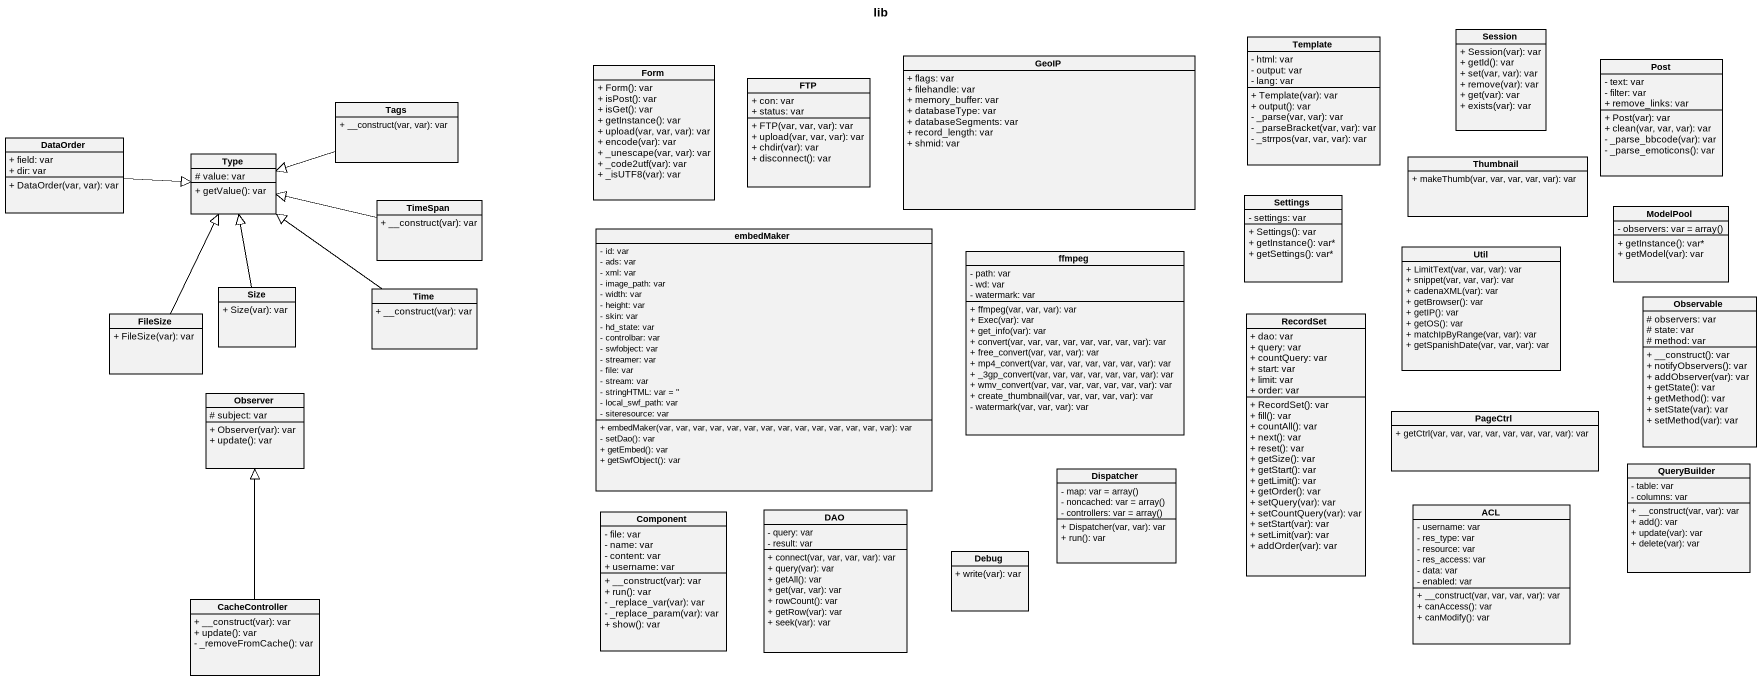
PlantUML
@startuml
title lib
hide circle
hide empty members
skinparam classAttributeIconSize 0
class Template {
  - html: var
  - output: var
  - lang: var
  + Template(var): var
  + output(): var
  - _parse(var, var): var
  - _parseBracket(var, var): var
  - _strrpos(var, var, var): var
}
class Session {
  + Session(var): var
  + getId(): var
  + set(var, var): var
  + remove(var): var
  + get(var): var
  + exists(var): var
}
class Form {
  + Form(): var
  + isPost(): var
  + isGet(): var
  + getInstance(): var
  + upload(var, var, var): var
  + encode(var): var
  + _unescape(var, var): var
  + _code2utf(var): var
  + _isUTF8(var): var
}
class FTP {
  + con: var
  + status: var
  + FTP(var, var, var): var
  + upload(var, var, var): var
  + chdir(var): var
  + disconnect(): var
}
class GeoIP {
  + flags: var
  + filehandle: var
  + memory_buffer: var
  + databaseType: var
  + databaseSegments: var
  + record_length: var
  + shmid: var
}
class Post {
  - text: var
  - filter: var
  + remove_links: var
  + Post(var): var
  + clean(var, var, var): var
  - _parse_bbcode(var): var
  - _parse_emoticons(): var
}
class Tags {
  + __construct(var, var): var
}
class DataOrder {
  + field: var
  + dir: var
  + DataOrder(var, var): var
}
class Type {
  # value: var
  + getValue(): var
}
class Thumbnail {
  + makeThumb(var, var, var, var, var): var
}
class Settings {
  - settings: var
  + Settings(): var
  + getInstance(): var*
  + getSettings(): var*
}
class TimeSpan {
  + __construct(var): var
}
class embedMaker {
  - id: var
  - ads: var
  - xml: var
  - image_path: var
  - width: var
  - height: var
  - skin: var
  - hd_state: var
  - controlbar: var
  - swfobject: var
  - streamer: var
  - file: var
  - stream: var
  - stringHTML: var = ''
  - local_swf_path: var
  - siteresource: var
  + embedMaker(var, var, var, var, var, var, var, var, var, var, var, var, var, var): var
  - setDao(): var
  + getEmbed(): var
  + getSwfObject(): var
}
class ModelPool {
  {field} - observers: var = array()
  + getInstance(): var*
  + getModel(var): var
}
class ffmpeg {
  - path: var
  - wd: var
  - watermark: var
  + ffmpeg(var, var, var): var
  + Exec(var): var
  + get_info(var): var
  + convert(var, var, var, var, var, var, var, var): var
  + free_convert(var, var, var): var
  + mp4_convert(var, var, var, var, var, var, var): var
  + _3gp_convert(var, var, var, var, var, var, var): var
  + wmv_convert(var, var, var, var, var, var, var): var
  + create_thumbnail(var, var, var, var, var): var
  - watermark(var, var, var): var
}
class Util {
  + LimitText(var, var, var): var
  + snippet(var, var, var): var
  + cadenaXML(var): var
  + getBrowser(): var
  + getIP(): var
  + getOS(): var
  + matchIpByRange(var, var): var
  + getSpanishDate(var, var, var): var
}
class FileSize {
  + FileSize(var): var
}
class Size {
  + Size(var): var
}
class Time {
  + __construct(var): var
}
class RecordSet {
  + dao: var
  + query: var
  + countQuery: var
  + start: var
  + limit: var
  + order: var
  + RecordSet(): var
  + fill(): var
  + countAll(): var
  + next(): var
  + reset(): var
  + getSize(): var
  + getStart(): var
  + getLimit(): var
  + getOrder(): var
  + setQuery(var): var
  + setCountQuery(var): var
  + setStart(var): var
  + setLimit(var): var
  + addOrder(var): var
}
class Observable {
  # observers: var
  # state: var
  # method: var
  + __construct(): var
  + notifyObservers(): var
  + addObserver(var): var
  + getState(): var
  + getMethod(): var
  + setState(var): var
  + setMethod(var): var
}
class Observer {
  # subject: var
  + Observer(var): var
  + update(): var
}
class PageCtrl {
  + getCtrl(var, var, var, var, var, var, var, var): var
}
class Dispatcher {
  {field} - map: var = array()
  {field} - noncached: var = array()
  {field} - controllers: var = array()
  + Dispatcher(var, var): var
  + run(): var
}
class QueryBuilder {
  - table: var
  - columns: var
  + __construct(var, var): var
  + add(): var
  + update(var): var
  + delete(var): var
}
class ACL {
  - username: var
  - res_type: var
  - resource: var
  - res_access: var
  - data: var
  - enabled: var
  + __construct(var, var, var, var): var
  + canAccess(): var
  + canModify(): var
}
class "Component" as Component_ {
  - file: var
  - name: var
  - content: var
  + username: var
  + __construct(var): var
  + run(): var
  - _replace_var(var): var
  - _replace_param(var): var
  + show(): var
}
class DAO {
  - query: var
  - result: var
  + connect(var, var, var, var): var
  + query(var): var
  + getAll(): var
  + get(var, var): var
  + rowCount(): var
  + getRow(var): var
  + seek(var): var
}
class Debug {
  + write(var): var
}
class CacheController {
  + __construct(var): var
  + update(): var
  - _removeFromCache(): var
}
Tags -left-|> Type
DataOrder -right-|> Type
TimeSpan -left-|> Type
FileSize -up-|> Type
Size -up-|> Type
Time -up-|> Type
CacheController -up-|> Observer
@enduml
